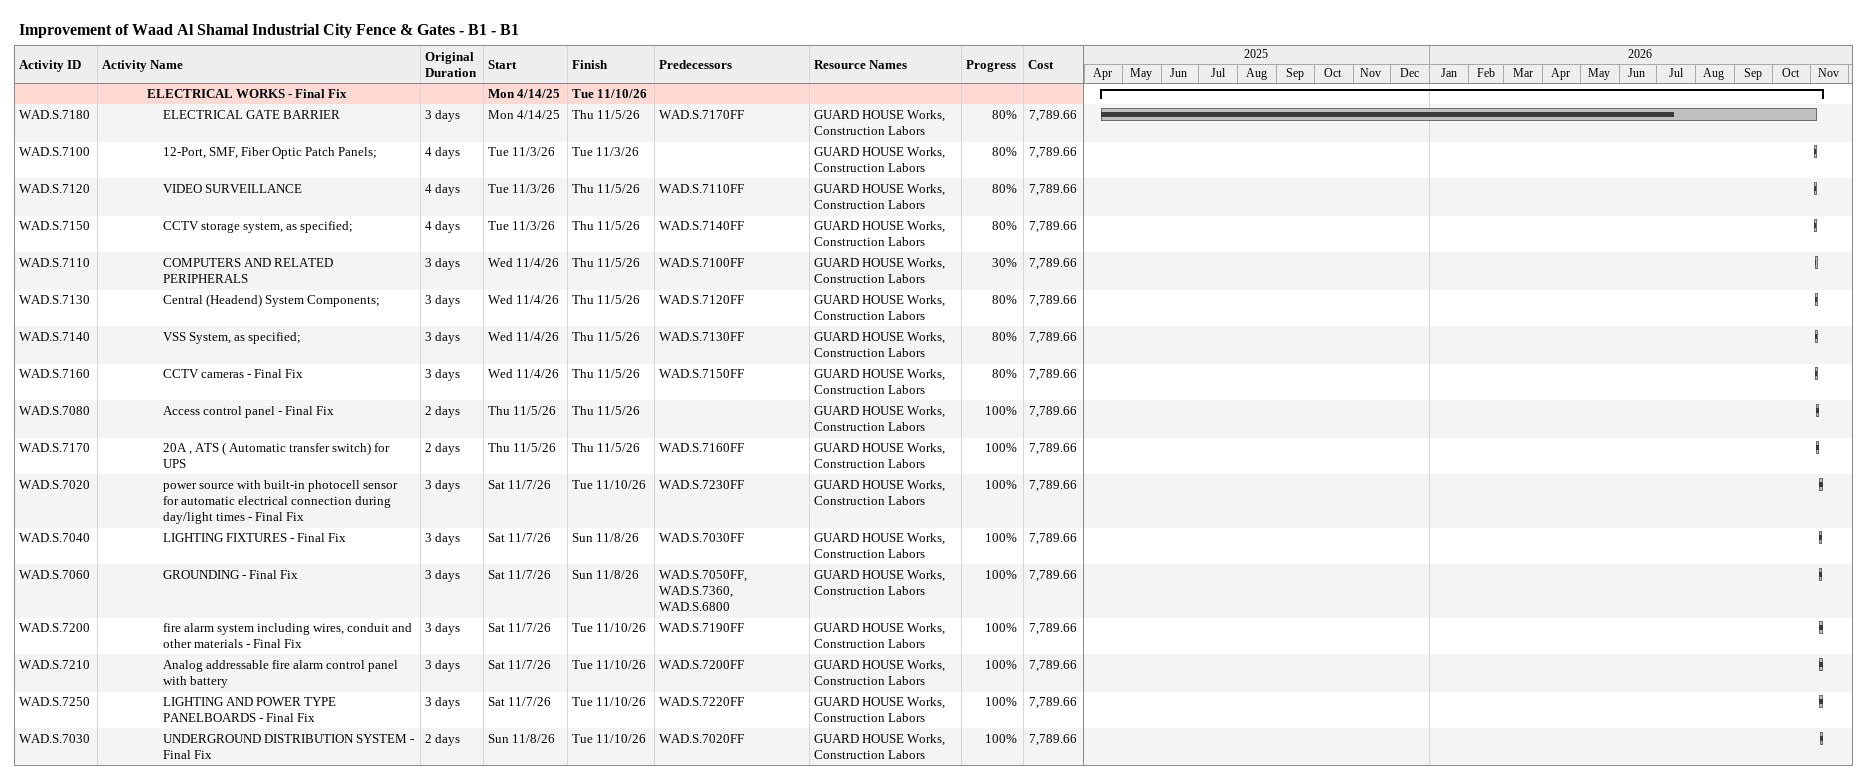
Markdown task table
Improvement of Waad Al Shamal Industrial City Fence & Gates - B1 - B1

| ID | Level | Task | Original duration | Start | Finish | Predecessors | Resources | % complete | Cost |
|---|---|---|---|---|---|---|---|---|---|
|  | 4 | **ELECTRICAL WORKS - Final Fix** |  | 2025-04-14 | 2026-11-10 |  |  |  |  |
| WAD.S.7180 | 5 | ELECTRICAL GATE BARRIER | 3d | 2025-04-14 | 2026-11-05 | WAD.S.7170FF | GUARD HOUSE Works, Construction Labors | 80 | 7789.66 |
| WAD.S.7100 | 5 | 12-Port, SMF, Fiber Optic Patch Panels; | 4d | 2026-11-03 | 2026-11-03 |  | GUARD HOUSE Works, Construction Labors | 80 | 7789.66 |
| WAD.S.7120 | 5 | VIDEO SURVEILLANCE | 4d | 2026-11-03 | 2026-11-05 | WAD.S.7110FF | GUARD HOUSE Works, Construction Labors | 80 | 7789.66 |
| WAD.S.7150 | 5 | CCTV storage system, as specified; | 4d | 2026-11-03 | 2026-11-05 | WAD.S.7140FF | GUARD HOUSE Works, Construction Labors | 80 | 7789.66 |
| WAD.S.7110 | 5 | COMPUTERS AND RELATED PERIPHERALS | 3d | 2026-11-04 | 2026-11-05 | WAD.S.7100FF | GUARD HOUSE Works, Construction Labors | 30 | 7789.66 |
| WAD.S.7130 | 5 | Central (Headend) System Components; | 3d | 2026-11-04 | 2026-11-05 | WAD.S.7120FF | GUARD HOUSE Works, Construction Labors | 80 | 7789.66 |
| WAD.S.7140 | 5 | VSS System, as specified; | 3d | 2026-11-04 | 2026-11-05 | WAD.S.7130FF | GUARD HOUSE Works, Construction Labors | 80 | 7789.66 |
| WAD.S.7160 | 5 | CCTV cameras - Final Fix | 3d | 2026-11-04 | 2026-11-05 | WAD.S.7150FF | GUARD HOUSE Works, Construction Labors | 80 | 7789.66 |
| WAD.S.7080 | 5 | Access control panel - Final Fix | 2d | 2026-11-05 | 2026-11-05 |  | GUARD HOUSE Works, Construction Labors | 100 | 7789.66 |
| WAD.S.7170 | 5 | 20A , ATS ( Automatic transfer switch) for UPS | 2d | 2026-11-05 | 2026-11-05 | WAD.S.7160FF | GUARD HOUSE Works, Construction Labors | 100 | 7789.66 |
| WAD.S.7020 | 5 | power source with built-in photocell sensor for automatic electrical connection during day/light times - Final Fix | 3d | 2026-11-07 | 2026-11-10 | WAD.S.7230FF | GUARD HOUSE Works, Construction Labors | 100 | 7789.66 |
| WAD.S.7040 | 5 | LIGHTING FIXTURES - Final Fix | 3d | 2026-11-07 | 2026-11-08 | WAD.S.7030FF | GUARD HOUSE Works, Construction Labors | 100 | 7789.66 |
| WAD.S.7060 | 5 | GROUNDING - Final Fix | 3d | 2026-11-07 | 2026-11-08 | WAD.S.7050FF, WAD.S.7360, WAD.S.6800 | GUARD HOUSE Works, Construction Labors | 100 | 7789.66 |
| WAD.S.7200 | 5 | fire alarm system including wires, conduit and other materials - Final Fix | 3d | 2026-11-07 | 2026-11-10 | WAD.S.7190FF | GUARD HOUSE Works, Construction Labors | 100 | 7789.66 |
| WAD.S.7210 | 5 | Analog addressable fire alarm control panel with battery | 3d | 2026-11-07 | 2026-11-10 | WAD.S.7200FF | GUARD HOUSE Works, Construction Labors | 100 | 7789.66 |
| WAD.S.7250 | 5 | LIGHTING AND POWER TYPE PANELBOARDS - Final Fix | 3d | 2026-11-07 | 2026-11-10 | WAD.S.7220FF | GUARD HOUSE Works, Construction Labors | 100 | 7789.66 |
| WAD.S.7030 | 5 | UNDERGROUND DISTRIBUTION SYSTEM - Final Fix | 2d | 2026-11-08 | 2026-11-10 | WAD.S.7020FF | GUARD HOUSE Works, Construction Labors | 100 | 7789.66 |
